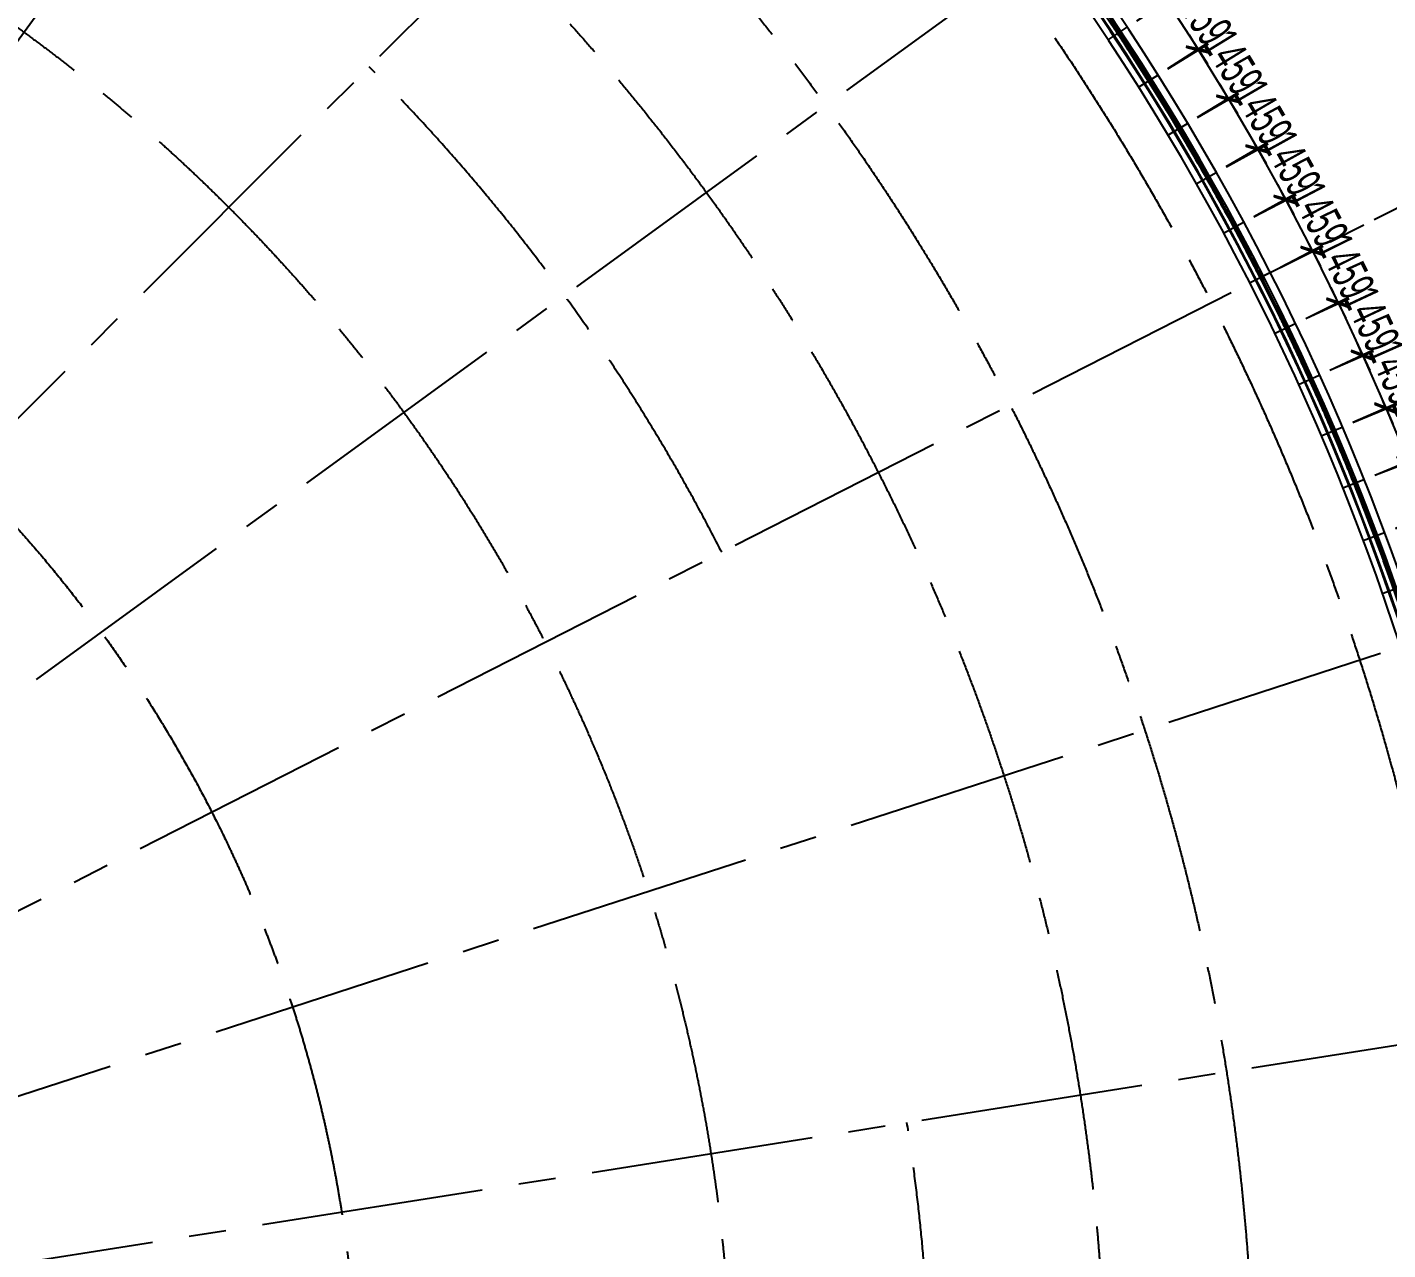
# Model space of a CAD drawing. Extents: x 104132 to 3338343, y -1228862 to 1409848.
# Drawn here: x 1270996 to 1305927, y 101156 to 132536 of the extents above; entities that cross this region are included whole.
import ezdxf

# ---------------------------------------------------------------- set-up
doc = ezdxf.new("R2010")
doc.units = 0
doc.linetypes.add('CENTER', pattern=[50.8, 31.75, -6.35, 6.35, -6.35])
doc.linetypes.add('CENTER2', pattern=[28.575, 19.05, -3.175, 3.175, -3.175])
doc.layers.get('0').update_dxf_attribs({"color": 8})
doc.layers.get('Defpoints').update_dxf_attribs({"color": 8})
for name, color, linetype in [('#幕墙线-平面', 8, 'Continuous'), ('#标注', 8, 'Continuous'), ('#轴线', 8, 'CENTER2'), ('A-FLOR-UNDR', 8, 'Continuous'), ('DOTE', 8, 'CENTER')]:
    doc.layers.add(name, color=color, linetype=linetype)
doc.styles.add('JHZX', font='jrs.shx', dxfattribs={"width": 0.6, "bigfont": 'jhz.shx'})
doc.dimstyles.new('JZBZ-300', dxfattribs={"dimscale": 300, "dimtxt": 3, "dimasz": 1.5, "dimexe": 1, "dimexo": 1, "dimgap": 0.5, "dimtad": 1, "dimdec": 0, "dimdsep": 46, "dimtxsty": 'JHZX', "dimblk1": 'ARCHTICK', "dimblk2": 'ARCHTICK', "dimsah": 1, "dimcen": 0, "dimclrd": 1, "dimclre": 1, "dimclrt": 2, "dimadec": 3, "dimazin": 2, "dimtfac": 1, "dimtdec": 0, "dimtix": 1, "dimtmove": 0, "dimatfit": 3, "dimfxl": 1, "dimtolj": 1, "dimlwd": -1, "dimlwe": -1, "dimarcsym": 1})

# ---------------------------------------------------------------- blocks, each defined once
blk = doc.blocks.new('_ARCHTICK')
at = {"color": 0, "linetype": 'ByBlock', "const_width": 0.15}
blk.add_lwpolyline([(-0.5, -0.5), (0.5, 0.5)], dxfattribs=at)
blk = doc.blocks.new('*D17')
at = {"layer": '#标注', "color": 1, "ltscale": 300, "transparency": 16777216}
for p, q in [((632056, -116475), (636511, -114205)), ((636140, -126333), (640895, -124788))]:
    blk.add_line(p, q, dxfattribs=at)
blk.add_arc((571468, -147346), 72700, 18, 27, dxfattribs=at)
at = {"layer": 'Defpoints', "color": 0, "ltscale": 300, "transparency": 16777216}
for p in [(631789, -116611), (639339, -121293), (635854, -126425), (571468, -147346)]:
    blk.add_point(p, dxfattribs=at)
at = {"layer": '#标注', "color": 1, "ltscale": 300, "transparency": 16777216, "xscale": 450, "yscale": 450, "zscale": 450}
for p, rotation in [((636244, -114341), 117.0000000000009), ((640610, -124880), 288.0000000000002)]:
    blk.add_blockref('_ARCHTICK', p, dxfattribs=dict(at, rotation=rotation))
at = {"layer": '#标注', "color": 2, "ltscale": 300, "transparency": 16777216, "insert": (639188, -119295), "char_height": 900, "attachment_point": 5, "rotation": 292.5, "style": 'JHZX'}
blk.add_mtext('\\A1;9°', dxfattribs=at)
blk = doc.blocks.new('*D18')
at = {"layer": '#标注', "color": 1, "ltscale": 300, "transparency": 16777216}
for p, q in [((626481, -107376), (630526, -104438)), ((632056, -116475), (636511, -114205))]:
    blk.add_line(p, q, dxfattribs=at)
blk.add_arc((571468, -147346), 72700, 27, 36, dxfattribs=at)
at = {"layer": 'Defpoints', "color": 0, "ltscale": 300, "transparency": 16777216}
for p in [(626238, -107553), (634428, -110996), (631789, -116611), (571468, -147346)]:
    blk.add_point(p, dxfattribs=at)
at = {"layer": '#标注', "color": 1, "ltscale": 300, "transparency": 16777216, "xscale": 450, "yscale": 450, "zscale": 450}
for p, rotation in [((630283, -104614), 126.000000000001), ((636244, -114341), 297.0000000000011)]:
    blk.add_blockref('_ARCHTICK', p, dxfattribs=dict(at, rotation=rotation))
at = {"layer": '#标注', "color": 2, "ltscale": 300, "transparency": 16777216, "insert": (633966, -109047), "char_height": 900, "attachment_point": 5, "rotation": 301.5, "style": 'JHZX'}
blk.add_mtext('\\A1;9°', dxfattribs=at)
blk = doc.blocks.new('QWEAFSD')
at = {"layer": '#幕墙线-平面', "ltscale": 300}
for points in [[(226580, 522669), (227068, 522992)], [(227363, 521454), (227858, 521765)], [(228118, 520222), (228620, 520522)], [(228845, 518973), (229354, 519261)], [(229545, 517707), (230060, 517985)], [(230215, 516427), (230737, 516693)], [(230857, 515132), (231384, 515386)], [(231470, 513823), (232002, 514065)], [(232052, 512500), (232590, 512730)], [(232606, 511165), (233149, 511382)], [(233129, 509817), (233676, 510023)], [(233621, 508458), (234174, 508651)]]:
    blk.add_lwpolyline(points, dxfattribs=at)
at = {"layer": 'A-FLOR-UNDR', "ltscale": 5}
for radius, end in [(65000, 202.58664), (64800, 202.00419), (64750, 201.83199), (64600, 201.19687), (64580, 201.09026), (64415, 200.57143)]:
    blk.add_arc((172821, 487183), radius, 322.26362, end, dxfattribs=at)
blk = doc.blocks.new('*D192')
at = {"layer": '#标注', "color": 1, "ltscale": 300, "transparency": 16777216}
for p, q in [((442440, -263653), (442196, -263275)), ((441662, -264154), (442692, -263491)), ((442440, -263653), (443230, -264880)), ((442452, -265381), (443482, -264717)), ((443230, -264880), (443473, -265258))]:
    blk.add_line(p, q, dxfattribs=at)
at = {"layer": 'Defpoints', "color": 0, "ltscale": 300, "transparency": 16777216}
for p in [(441410, -264317), (443230, -264880), (442200, -265543)]:
    blk.add_point(p, dxfattribs=at)
at = {"layer": '#标注', "color": 1, "ltscale": 300, "transparency": 16777216, "xscale": 450, "yscale": 450, "zscale": 450}
for p, rotation in [((442440, -263653), 302.7857142857414), ((443230, -264880), 122.7857142857414)]:
    blk.add_blockref('_ARCHTICK', p, dxfattribs=dict(at, rotation=rotation))
at = {"layer": '#标注', "color": 2, "ltscale": 300, "transparency": 16777216, "insert": (443339, -263942), "char_height": 900, "attachment_point": 5, "rotation": 302.7857, "style": 'JHZX'}
blk.add_mtext('\\A1;1459', dxfattribs=at)
blk = doc.blocks.new('*D193')
at = {"layer": '#标注', "color": 1, "ltscale": 300, "transparency": 16777216}
for p, q in [((442455, -265386), (443500, -264746)), ((443244, -264903), (443009, -264519)), ((443244, -264903), (444006, -266147)), ((443217, -266630), (444262, -265990)), ((444006, -266147), (444242, -266530))]:
    blk.add_line(p, q, dxfattribs=at)
at = {"layer": 'Defpoints', "color": 0, "ltscale": 300, "transparency": 16777216}
for p in [(442200, -265543), (444006, -266147), (442962, -266787)]:
    blk.add_point(p, dxfattribs=at)
at = {"layer": '#标注', "color": 1, "ltscale": 300, "transparency": 16777216, "xscale": 450, "yscale": 450, "zscale": 450}
for p, rotation in [((443244, -264903), 301.5000000000236), ((444006, -266147), 121.5000000000237)]:
    blk.add_blockref('_ARCHTICK', p, dxfattribs=dict(at, rotation=rotation))
at = {"layer": '#标注', "color": 2, "ltscale": 300, "transparency": 16777216, "insert": (444137, -265211), "char_height": 900, "attachment_point": 5, "rotation": 301.5, "style": 'JHZX'}
blk.add_mtext('\\A1;1459', dxfattribs=at)
blk = doc.blocks.new('*D194')
at = {"layer": '#标注', "color": 1, "ltscale": 300, "transparency": 16777216}
for p, q in [((444020, -266170), (443794, -265781)), ((443221, -266636), (444280, -266019)), ((444020, -266170), (444754, -267431)), ((443955, -267896), (445014, -267280)), ((444754, -267431), (444981, -267819))]:
    blk.add_line(p, q, dxfattribs=at)
at = {"layer": 'Defpoints', "color": 0, "ltscale": 300, "transparency": 16777216}
for p in [(442962, -266787), (444754, -267431), (443696, -268047)]:
    blk.add_point(p, dxfattribs=at)
at = {"layer": '#标注', "color": 1, "ltscale": 300, "transparency": 16777216, "xscale": 450, "yscale": 450, "zscale": 450}
for p, rotation in [((444020, -266170), 300.2142857143143), ((444754, -267431), 120.2142857143142)]:
    blk.add_blockref('_ARCHTICK', p, dxfattribs=dict(at, rotation=rotation))
at = {"layer": '#标注', "color": 2, "ltscale": 300, "transparency": 16777216, "insert": (444906, -266498), "char_height": 900, "attachment_point": 5, "rotation": 300.2143, "style": 'JHZX'}
blk.add_mtext('\\A1;1459', dxfattribs=at)
blk = doc.blocks.new('*D195')
at = {"layer": '#标注', "color": 1, "ltscale": 300, "transparency": 16777216}
for p, q in [((444768, -267454), (444550, -267061)), ((443958, -267902), (445031, -267309)), ((444768, -267454), (445474, -268731)), ((444664, -269179), (445736, -268586)), ((445474, -268731), (445691, -269125))]:
    blk.add_line(p, q, dxfattribs=at)
at = {"layer": 'Defpoints', "color": 0, "ltscale": 300, "transparency": 16777216}
for p in [(443696, -268047), (445474, -268731), (444401, -269324)]:
    blk.add_point(p, dxfattribs=at)
at = {"layer": '#标注', "color": 1, "ltscale": 300, "transparency": 16777216, "xscale": 450, "yscale": 450, "zscale": 450}
for p, rotation in [((444768, -267454), 298.928571428603), ((445474, -268731), 118.928571428603)]:
    blk.add_blockref('_ARCHTICK', p, dxfattribs=dict(at, rotation=rotation))
at = {"layer": '#标注', "color": 2, "ltscale": 300, "transparency": 16777216, "insert": (445646, -267802), "char_height": 900, "attachment_point": 5, "rotation": 298.9286, "style": 'JHZX'}
blk.add_mtext('\\A1;1459', dxfattribs=at)
blk = doc.blocks.new('*D196')
at = {"layer": '#标注', "color": 1, "ltscale": 300, "transparency": 16777216}
for p, q in [((444667, -269185), (445752, -268616)), ((445487, -268755), (445278, -268357)), ((445487, -268755), (446163, -270047)), ((445344, -270477), (446429, -269908)), ((446163, -270047), (446372, -270446))]:
    blk.add_line(p, q, dxfattribs=at)
at = {"layer": 'Defpoints', "color": 0, "ltscale": 300, "transparency": 16777216}
for p in [(444401, -269324), (446163, -270047), (445078, -270616)]:
    blk.add_point(p, dxfattribs=at)
at = {"layer": '#标注', "color": 1, "ltscale": 300, "transparency": 16777216, "xscale": 450, "yscale": 450, "zscale": 450}
for p, rotation in [((445487, -268755), 297.642857142883), ((446163, -270047), 117.642857142883)]:
    blk.add_blockref('_ARCHTICK', p, dxfattribs=dict(at, rotation=rotation))
at = {"layer": '#标注', "color": 2, "ltscale": 300, "transparency": 16777216, "insert": (446356, -269123), "char_height": 900, "attachment_point": 5, "rotation": 297.6429, "style": 'JHZX'}
blk.add_mtext('\\A1;1459', dxfattribs=at)
blk = doc.blocks.new('*D197')
at = {"layer": '#标注', "color": 1, "ltscale": 300, "transparency": 16777216}
for p, q in [((446176, -270072), (445976, -269669)), ((445347, -270483), (446445, -269939)), ((446176, -270072), (446823, -271379)), ((445994, -271790), (447092, -271246)), ((446823, -271379), (447023, -271782))]:
    blk.add_line(p, q, dxfattribs=at)
at = {"layer": 'Defpoints', "color": 0, "ltscale": 300, "transparency": 16777216}
for p in [(445078, -270616), (446823, -271379), (445725, -271923)]:
    blk.add_point(p, dxfattribs=at)
at = {"layer": '#标注', "color": 1, "ltscale": 300, "transparency": 16777216, "xscale": 450, "yscale": 450, "zscale": 450}
for p, rotation in [((446176, -270072), 296.3571428571705), ((446823, -271379), 116.3571428571705)]:
    blk.add_blockref('_ARCHTICK', p, dxfattribs=dict(at, rotation=rotation))
at = {"layer": '#标注', "color": 2, "ltscale": 300, "transparency": 16777216, "insert": (447037, -270459), "char_height": 900, "attachment_point": 5, "rotation": 296.3571, "style": 'JHZX'}
blk.add_mtext('\\A1;1459', dxfattribs=at)
blk = doc.blocks.new('*D198')
at = {"layer": '#标注', "color": 1, "ltscale": 300, "transparency": 16777216}
for p, q in [((446835, -271404), (446645, -270996)), ((445997, -271796), (447107, -271276)), ((446835, -271404), (447453, -272725)), ((446615, -273117), (447725, -272598)), ((447453, -272725), (447644, -273132))]:
    blk.add_line(p, q, dxfattribs=at)
at = {"layer": 'Defpoints', "color": 0, "ltscale": 300, "transparency": 16777216}
for p in [(445725, -271923), (447453, -272725), (446344, -273244)]:
    blk.add_point(p, dxfattribs=at)
at = {"layer": '#标注', "color": 1, "ltscale": 300, "transparency": 16777216, "xscale": 450, "yscale": 450, "zscale": 450}
for p, rotation in [((446835, -271404), 295.0714285714671), ((447453, -272725), 115.071428571467)]:
    blk.add_blockref('_ARCHTICK', p, dxfattribs=dict(at, rotation=rotation))
at = {"layer": '#标注', "color": 2, "ltscale": 300, "transparency": 16777216, "insert": (447688, -271810), "char_height": 900, "attachment_point": 5, "rotation": 295.0714, "style": 'JHZX'}
blk.add_mtext('\\A1;1459', dxfattribs=at)
blk = doc.blocks.new('*D199')
at = {"layer": '#标注', "color": 1, "ltscale": 300, "transparency": 16777216}
for p, q in [((447465, -272750), (447283, -272338)), ((446618, -273123), (447739, -272629)), ((447465, -272750), (448053, -274084)), ((447206, -274458), (448328, -273963)), ((448053, -274084), (448234, -274496))]:
    blk.add_line(p, q, dxfattribs=at)
at = {"layer": 'Defpoints', "color": 0, "ltscale": 300, "transparency": 16777216}
for p in [(446344, -273244), (448053, -274084), (446932, -274579)]:
    blk.add_point(p, dxfattribs=at)
at = {"layer": '#标注', "color": 1, "ltscale": 300, "transparency": 16777216, "xscale": 450, "yscale": 450, "zscale": 450}
for p, rotation in [((447465, -272750), 293.7857142857535), ((448053, -274084), 113.7857142857535)]:
    blk.add_blockref('_ARCHTICK', p, dxfattribs=dict(at, rotation=rotation))
at = {"layer": '#标注', "color": 2, "ltscale": 300, "transparency": 16777216, "insert": (448308, -273175), "char_height": 900, "attachment_point": 5, "rotation": 293.7857, "style": 'JHZX'}
blk.add_mtext('\\A1;1459', dxfattribs=at)
blk = doc.blocks.new('*D200')
at = {"layer": '#标注', "color": 1, "ltscale": 300, "transparency": 16777216}
for p, q in [((448064, -274110), (447892, -273694)), ((447209, -274464), (448341, -273995)), ((448064, -274110), (448622, -275457)), ((447767, -275811), (448899, -275342)), ((448622, -275457), (448794, -275873))]:
    blk.add_line(p, q, dxfattribs=at)
at = {"layer": 'Defpoints', "color": 0, "ltscale": 300, "transparency": 16777216}
for p in [(446932, -274579), (448622, -275457), (447490, -275926)]:
    blk.add_point(p, dxfattribs=at)
at = {"layer": '#标注', "color": 1, "ltscale": 300, "transparency": 16777216, "xscale": 450, "yscale": 450, "zscale": 450}
for p, rotation in [((448064, -274110), 292.5000000000364), ((448622, -275457), 112.5000000000364)]:
    blk.add_blockref('_ARCHTICK', p, dxfattribs=dict(at, rotation=rotation))
at = {"layer": '#标注', "color": 2, "ltscale": 300, "transparency": 16777216, "insert": (448897, -274554), "char_height": 900, "attachment_point": 5, "rotation": 292.5, "style": 'JHZX'}
blk.add_mtext('\\A1;1459', dxfattribs=at)
blk = doc.blocks.new('*D201')
at = {"layer": '#标注', "color": 1, "ltscale": 300, "transparency": 16777216}
for p, q in [((448632, -275483), (448469, -275063)), ((447770, -275818), (448912, -275374)), ((448632, -275483), (449160, -276842)), ((448297, -277177), (449440, -276734)), ((449160, -276842), (449323, -277262))]:
    blk.add_line(p, q, dxfattribs=at)
at = {"layer": 'Defpoints', "color": 0, "ltscale": 300, "transparency": 16777216}
for p in [(447490, -275926), (449160, -276842), (448018, -277286)]:
    blk.add_point(p, dxfattribs=at)
at = {"layer": '#标注', "color": 1, "ltscale": 300, "transparency": 16777216, "xscale": 450, "yscale": 450, "zscale": 450}
for p, rotation in [((448632, -275483), 291.2142857143141), ((449160, -276842), 111.2142857143141)]:
    blk.add_blockref('_ARCHTICK', p, dxfattribs=dict(at, rotation=rotation))
at = {"layer": '#标注', "color": 2, "ltscale": 300, "transparency": 16777216, "insert": (449455, -275945), "char_height": 900, "attachment_point": 5, "rotation": 291.2143, "style": 'JHZX'}
blk.add_mtext('\\A1;1459', dxfattribs=at)
blk = doc.blocks.new('*D202')
at = {"layer": '#标注', "color": 1, "ltscale": 300, "transparency": 16777216}
for p, q in [((449170, -276868), (449016, -276445)), ((448300, -277184), (449452, -276766)), ((449170, -276868), (449667, -278239)), ((448797, -278555), (449949, -278137)), ((449667, -278239), (449820, -278662))]:
    blk.add_line(p, q, dxfattribs=at)
at = {"layer": 'Defpoints', "color": 0, "ltscale": 300, "transparency": 16777216}
for p in [(448018, -277286), (449667, -278239), (448515, -278657)]:
    blk.add_point(p, dxfattribs=at)
at = {"layer": '#标注', "color": 1, "ltscale": 300, "transparency": 16777216, "xscale": 450, "yscale": 450, "zscale": 450}
for p, rotation in [((449170, -276868), 289.9285714286084), ((449667, -278239), 109.9285714286084)]:
    blk.add_blockref('_ARCHTICK', p, dxfattribs=dict(at, rotation=rotation))
at = {"layer": '#标注', "color": 2, "ltscale": 300, "transparency": 16777216, "insert": (449982, -277349), "char_height": 900, "attachment_point": 5, "rotation": 289.9286, "style": 'JHZX'}
blk.add_mtext('\\A1;1459', dxfattribs=at)
blk = doc.blocks.new('轴网20240313')
at = {"layer": '#标注', "ltscale": 300}
blk.add_circle((571467.9, -147345.9), 64700, dxfattribs=at)
at = {"layer": '#轴线', "ltscale": 300}
for p, q in [((580461, -134967.9), (611260.9, -92575.4)), ((582286.6, -136527.2), (619339, -99474.8)), ((583845.8, -138352.8), (626238.3, -107552.8)), ((585100.3, -140399.8), (631789, -116610.7)), ((586019, -142617.9), (635854.4, -126425.4)), ((586579.5, -144952.4), (638334.4, -136755.3))]:
    blk.add_line(p, q, dxfattribs=at)
for radius in [64700, 63300, 57500, 53700, 44100, 34500]:
    blk.add_circle((571467.9, -147345.9), radius, dxfattribs=at)
for start, end in [(27, 45), (351, 9)]:
    blk.add_arc((571467.9, -147345.9), 49200, start, end, dxfattribs=at)
at = {"layer": '#标注', "ltscale": 300}
for base, p1, p2, picture, middle in [((634427.9, -110995.9), (631789, -116610.7), (626238.3, -107552.8), '*D18', (633966.4, -109046.7)), ((639339.2, -121292.5), (635854.4, -126425.4), (631789, -116610.7), '*D17', (639188.2, -119295.2))]:
    dim = blk.add_angular_dim_3p(base=base, center=(571467.9, -147345.9), p1=p1, p2=p2, dimstyle='JZBZ-300', dxfattribs=at)
    dim.commit()
    dim.dimension.update_dxf_attribs({"geometry": picture, "text_midpoint": middle})
blk = doc.blocks.new('WQEDSF')
at = {"layer": '#标注', "ltscale": 300}
for p1, p2, picture, middle in [((441409.7, -264316.9), (442199.6, -265543.1), '*D192', (443339.2, -263941.6)), ((442199.6, -265543.1), (442961.7, -266786.7), '*D193', (444136.9, -265211.2)), ((442961.7, -266786.7), (443695.7, -268047.1), '*D194', (444906, -266498.4)), ((443695.7, -268047.1), (444401.2, -269323.7), '*D195', (445646, -267802.5)), ((444401.2, -269323.7), (445077.9, -270615.8), '*D196', (446356.5, -269122.9)), ((445077.9, -270615.8), (445725.5, -271922.7), '*D197', (447037.2, -270458.9)), ((445725.5, -271922.7), (446343.5, -273243.9), '*D198', (447687.8, -271809.8)), ((446343.5, -273243.9), (446931.8, -274578.5), '*D199', (448307.9, -273175)), ((446931.8, -274578.5), (447490, -275926.1), '*D200', (448897.2, -274553.8)), ((447490, -275926.1), (448017.8, -277285.8), '*D201', (449455.4, -275945.5)), ((448017.8, -277285.8), (448514.9, -278657), '*D202', (449982.3, -277349.3))]:
    dim = blk.add_aligned_dim(p1=p1, p2=p2, distance=1225.3, dimstyle='JZBZ-300', dxfattribs=at)
    dim.commit()
    dim.dimension.update_dxf_attribs({"geometry": picture, "text_midpoint": middle})

msp = doc.modelspace()

# ---------------------------------------------------------------- block references
at = {"layer": '#幕墙线-平面'}
for name, p in [('QWEAFSD', (1072166, -390456)), ('WQEDSF', (857825, 396853))]:
    msp.add_blockref(name, p, dxfattribs=at)
at = {"layer": 'DOTE'}
msp.add_blockref('轴网20240313', (673520, 244073), dxfattribs=at)

doc.saveas('drawing.dxf')
